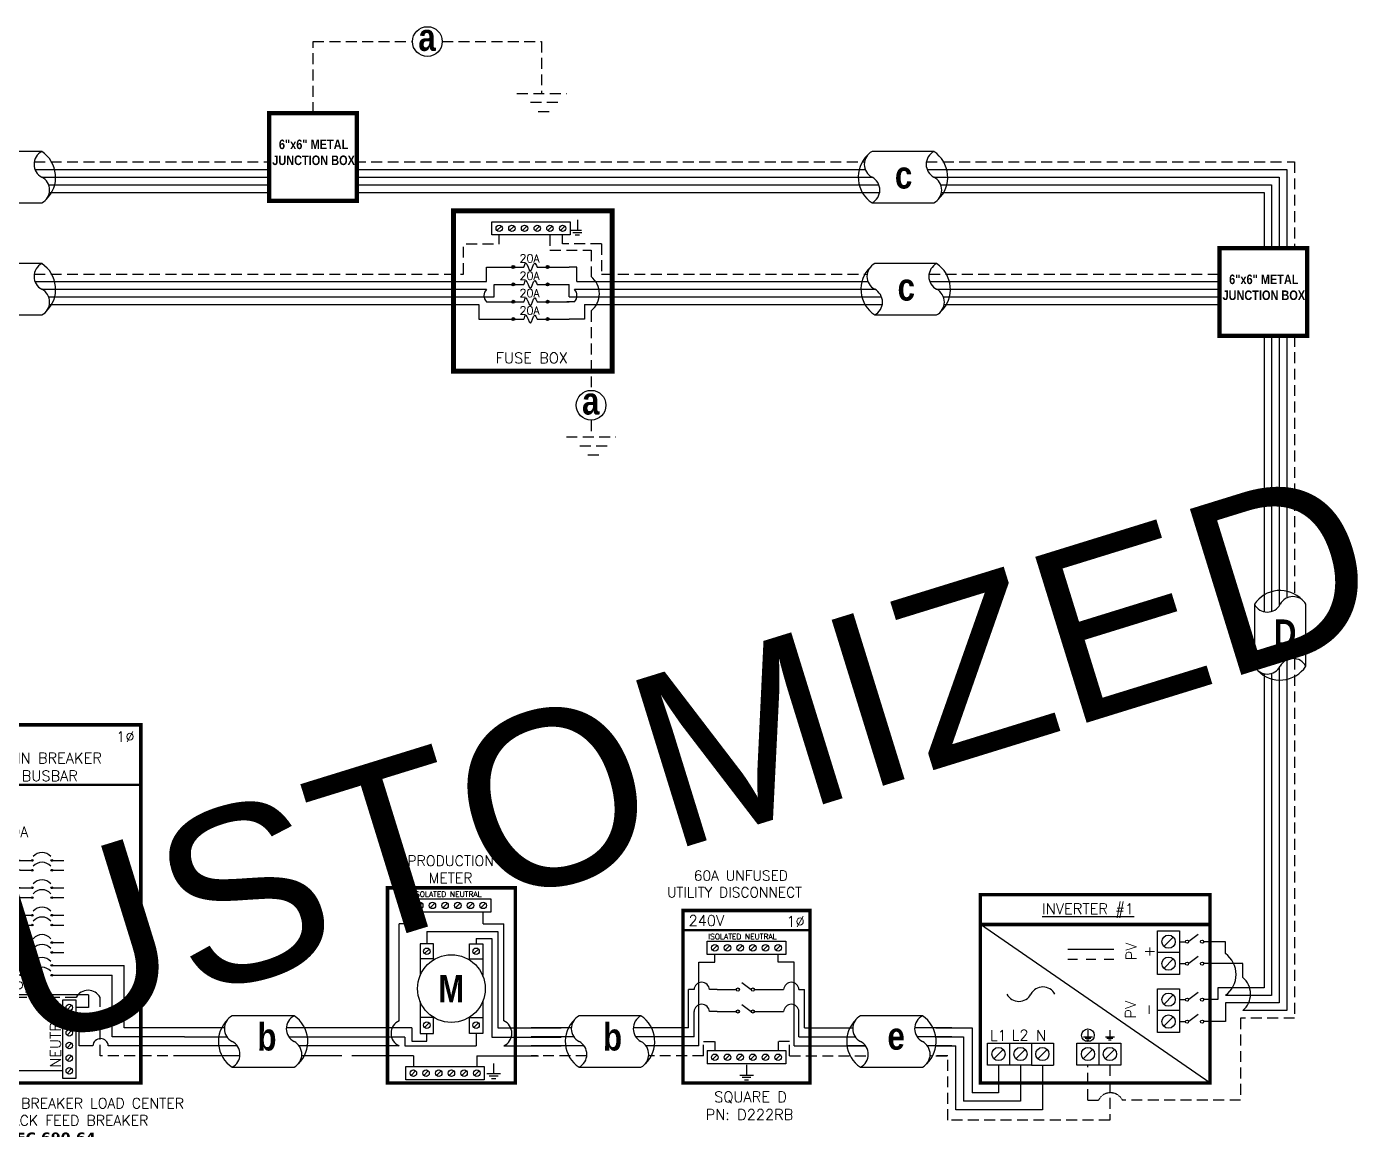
# Model space of a CAD drawing. Header units: feet. Extents: x 12396 to 13219, y 20866 to 21438.
# Drawn here: x 12761.3 to 13218.9, y 21059.6 to 21438 of the extents above; entities that cross this region are included whole.
import ezdxf

# ---------------------------------------------------------------- set-up
doc = ezdxf.new("R2010")
doc.units = ezdxf.units.FT
doc.header["$MEASUREMENT"] = 0
doc.linetypes.add('HIDDEN', pattern=[0.375, 0.25, -0.125])
for name, color, linetype in [('ONE LINE BLOCKS', 7, 'Continuous'), ('TABLES', 7, 'Continuous'), ('TEXT', 7, 'Continuous'), ('Z - TITLEBLOCK TXT', 7, 'Continuous')]:
    doc.layers.add(name, color=color, linetype=linetype)
doc.styles.add('ONE LINE TXT', font='techb___.ttf')
doc.styles.get("Standard").update_dxf_attribs({"font": 'simplex.shx'})
doc.styles.add('TITLE BBLOCK TEXT', font='ARIALUNI.TTF')

# ---------------------------------------------------------------- blocks, each defined once
blk = doc.blocks.new('M_METER PAN')
at = {"color": 253, "linetype": 'Continuous'}
for p, q in [((4.735, 8.023), (4.735, 8.748)), ((8.589, 8.023), (8.589, 8.748)), ((4.735, 8.023), (3.483, 8.023)), ((3.483, 2.136), (3.483, 8.023)), ((8.589, 8.023), (9.84, 8.023)), ((9.84, 2.136), (9.84, 8.023)), ((3.483, 0.611), (0, 0.611)), ((9.84, 0.611), (13.323, 0.611))]:
    blk.add_line(p, q, dxfattribs=at)
at = {"color": 7, "linetype": 'Continuous'}
for p, q in [((5.163, 7.563), (5.163, 6.819)), ((5.163, 7.563), (9.474, 7.563)), ((9.474, 7.563), (9.474, 1.711)), ((4.245, 1.711), (0, 1.711)), ((4.245, 1.711), (4.245, 0.898)), ((9.474, 1.711), (13.323, 1.711)), ((4.245, 0.898), (5.163, 0.898)), ((5.163, 0.898), (5.163, 1.37))]:
    blk.add_line(p, q, dxfattribs=at)
at = {"color": 10, "linetype": 'Continuous'}
for p, q in [((8.16, 7.142), (8.16, 6.819)), ((8.16, 7.142), (9.123, 7.142)), ((9.123, 7.142), (9.123, 1.149)), ((3.832, 1.149), (0, 1.149)), ((3.832, 1.149), (3.832, 0.611)), ((8.16, 1.37), (8.16, 0.611)), ((9.123, 1.149), (13.323, 1.149)), ((3.832, 0.611), (8.16, 0.611))]:
    blk.add_line(p, q, dxfattribs=at)
at = {"color": 1, "linetype": 'Continuous'}
for p, q in [((5.565, 5.899), (4.761, 5.899)), ((7.758, 5.899), (8.562, 5.899)), ((5.565, 2.326), (4.761, 2.326)), ((7.758, 2.326), (8.562, 2.326))]:
    blk.add_line(p, q, dxfattribs=at)
at = {"color": 253, "linetype": 'Continuous'}
for centre, start, end in [((3.823, 1.374), 113.9997, 246.0003), ((9.5, 1.374), 293.9997, 66.0003)]:
    blk.add_arc(centre, 0.835, start, end, dxfattribs=at)
at = {"layer": 'ONE LINE BLOCKS', "lineweight": 50, "const_width": 0.21}
blk.add_lwpolyline([(2.772, -1.647), (2.772, 10.216), (10.552, 10.216), (10.552, -1.647)], close=True, dxfattribs=at)
at = {"layer": 'TEXT', "color": 92, "linetype": 'HIDDEN', "ltscale": 15}
for p, q in [((4.347, 0), (0, 0)), ((4.347, 0), (4.347, -0.649)), ((8.201, 0), (8.201, -0.649)), ((8.201, 0), (13.323, 0))]:
    blk.add_line(p, q, dxfattribs=at)
at = {"layer": 'TEXT', "color": 92, "linetype": 'Continuous', "flags": 128}
for points in [[(9.228, -0.457), (9.227, -1.078)], [(8.812, -1.078), (9.642, -1.078)], [(9.498, -1.231), (8.956, -1.231)], [(9.354, -1.385), (9.1, -1.385)]]:
    blk.add_lwpolyline(points, dxfattribs=at)
at = {"layer": 'TEXT', "linetype": 'Continuous'}
blk.add_circle((6.662, 4.095), 2.059, dxfattribs=at)
at = {"layer": 'Z - TITLEBLOCK TXT', "color": 1, "linetype": 'Continuous'}
for p, q in [((4.275, 8.748), (4.275, 9.552)), ((4.275, 9.552), (9.049, 9.552)), ((9.049, 9.552), (9.049, 8.748)), ((9.049, 8.748), (4.275, 8.748)), ((4.761, 6.819), (4.761, 4.888)), ((5.565, 6.819), (4.761, 6.819)), ((5.565, 5.838), (5.565, 6.819)), ((7.758, 5.838), (7.758, 6.819)), ((7.758, 6.819), (8.562, 6.819)), ((8.562, 6.819), (8.562, 4.888)), ((4.761, 3.301), (4.761, 1.37)), ((8.562, 3.301), (8.562, 1.37)), ((5.565, 1.37), (5.565, 2.351)), ((7.758, 1.37), (7.758, 2.351)), ((4.761, 1.37), (5.565, 1.37)), ((8.562, 1.37), (7.758, 1.37)), ((3.887, -1.453), (3.887, -0.649)), ((3.887, -0.649), (8.661, -0.649)), ((8.661, -0.649), (8.661, -1.453)), ((8.661, -1.453), (3.887, -1.453))]:
    blk.add_line(p, q, dxfattribs=at)
at = {"layer": 'Z - TITLEBLOCK TXT', "color": 4, "linetype": 'Continuous'}
for p, q in [((4.874, 9.29), (4.596, 9.011)), ((5.645, 9.29), (5.366, 9.011)), ((6.416, 9.29), (6.137, 9.011)), ((7.186, 9.29), (6.908, 9.011)), ((7.957, 9.29), (7.679, 9.011)), ((8.728, 9.29), (8.449, 9.011)), ((5.303, 6.499), (5.024, 6.22)), ((8.299, 6.499), (8.021, 6.22)), ((5.303, 2.005), (5.024, 1.727)), ((8.299, 2.005), (8.021, 1.727)), ((4.486, -0.912), (4.208, -1.19)), ((5.257, -0.912), (4.978, -1.19)), ((6.028, -0.912), (5.749, -1.19)), ((6.798, -0.912), (6.52, -1.19)), ((7.569, -0.912), (7.291, -1.19)), ((8.34, -0.912), (8.061, -1.19))]:
    blk.add_line(p, q, dxfattribs=at)
for centre in [(4.735, 9.15), (5.506, 9.15), (6.276, 9.15), (7.047, 9.15), (7.818, 9.15), (8.589, 9.15), (5.163, 6.359), (8.16, 6.359), (5.163, 1.866), (8.16, 1.866), (4.347, -1.051), (5.118, -1.051), (5.888, -1.051), (6.659, -1.051), (7.43, -1.051), (8.201, -1.051)]:
    blk.add_circle(centre, 0.197, dxfattribs=at)
at = {"layer": 'TABLES', "color": 4, "linetype": 'Continuous'}
blk.add_text('ISOLATED NEUTRAL', height=0.33207, dxfattribs=at).set_placement((4.339, 9.669))
at = {"layer": 'TEXT', "color": 1, "insert": (6.613, 11.342), "char_height": 0.62775, "attachment_point": 5}
blk.add_mtext_dynamic_manual_height_columns('PRODUCTION METER', width=1.32031, gutter_width=7.17, heights=[0], dxfattribs=at)
at = {"layer": 'Z - TITLEBLOCK TXT', "color": 253, "linetype": 'Continuous', "style": 'ONE LINE TXT'}
blk.add_text('M', height=1.662, dxfattribs=at).set_placement((5.854, 3.259))
blk = doc.blocks.new('*U7')
at = {"color": 0}
blk.add_blockref('M_METER PAN', (0, 0), dxfattribs=at)
blk = doc.blocks.new('*U6')
at = {"color": 7, "linetype": 'Continuous'}
for p, q in [((6.669, 2.433), (2.905, 2.433)), ((2.435, 1.711), (0, 1.711)), ((9.575, 1.711), (6.199, 1.711)), ((2.905, -0.69), (6.669, -0.69))]:
    blk.add_line(p, q, dxfattribs=at)
at = {"color": 10, "linetype": 'Continuous'}
for p, q in [((2.591, 1.149), (0, 1.149)), ((9.575, 1.149), (6.355, 1.149))]:
    blk.add_line(p, q, dxfattribs=at)
at = {"color": 253, "linetype": 'Continuous'}
for p, q in [((3.208, 0.611), (0, 0.611)), ((9.575, 0.611), (6.972, 0.611))]:
    blk.add_line(p, q, dxfattribs=at)
at = {"color": 7, "linetype": 'Continuous'}
for centre, start, end in [((5.633, 0.872), 313.97324, 56.42648), ((3.942, 0.872), 133.97324, 236.42648)]:
    blk.add_arc(centre, 1.874, start, end, dxfattribs=at)
at = {"layer": 'TEXT', "color": 92, "linetype": 'HIDDEN', "ltscale": 15}
for p, q in [((3.373, 0), (0, 0)), ((9.575, 0), (7.137, 0))]:
    blk.add_line(p, q, dxfattribs=at)
at = {"layer": 'Z - TITLEBLOCK TXT', "linetype": 'Continuous'}
for centre, start, end in [((3.315, 1.653), 117.66392, 242.33608), ((7.078, 1.653), 117.66392, 242.33608), ((2.496, 0.091), 297.66392, 62.33608), ((6.26, 0.091), 297.66392, 62.33608)]:
    blk.add_arc(centre, 0.882, start, end, dxfattribs=at)
blk = doc.blocks.new('*U8')
at = {"layer": 'ONE LINE BLOCKS', "linetype": 'Continuous'}
h = blk.add_hatch(color=1, dxfattribs=at)
h.dxf.hatch_style = 1
edge = h.paths.add_edge_path()
edge.add_arc((-70.09, 79.71), 0.291, 0, 360)
h = blk.add_hatch(color=1, dxfattribs=at)
h.dxf.hatch_style = 1
edge = h.paths.add_edge_path()
edge.add_arc((-64.17, 79.71), 0.291, 0, 360)
h = blk.add_hatch(color=1, dxfattribs=at)
h.dxf.hatch_style = 1
edge = h.paths.add_edge_path()
edge.add_arc((-70.09, 73.04), 0.291, 0, 360)
h = blk.add_hatch(color=1, dxfattribs=at)
h.dxf.hatch_style = 1
edge = h.paths.add_edge_path()
edge.add_arc((-64.17, 73.04), 0.291, 0, 360)
h = blk.add_hatch(color=1, dxfattribs=at)
h.dxf.hatch_style = 1
edge = h.paths.add_edge_path()
edge.add_arc((-52.18, 67.09), 0.291, 0, 360)
h = blk.add_hatch(color=1, dxfattribs=at)
h.dxf.hatch_style = 1
edge = h.paths.add_edge_path()
edge.add_arc((-45.5, 67.09), 0.291, 0, 360)
h = blk.add_hatch(color=1, dxfattribs=at)
h.dxf.hatch_style = 1
edge = h.paths.add_edge_path()
edge.add_arc((-52.18, 63.72), 0.291, 0, 360)
h = blk.add_hatch(color=1, dxfattribs=at)
h.dxf.hatch_style = 1
edge = h.paths.add_edge_path()
edge.add_arc((-45.5, 63.72), 0.291, 0, 360)
h = blk.add_hatch(color=1, dxfattribs=at)
h.dxf.hatch_style = 1
edge = h.paths.add_edge_path()
edge.add_arc((-52.18, 57.69), 0.291, 0, 360)
h = blk.add_hatch(color=1, dxfattribs=at)
h.dxf.hatch_style = 1
edge = h.paths.add_edge_path()
edge.add_arc((-45.5, 57.69), 0.291, 0, 360)
h = blk.add_hatch(color=1, dxfattribs=at)
h.dxf.hatch_style = 1
edge = h.paths.add_edge_path()
edge.add_arc((-52.18, 54.31), 0.291, 0, 360)
h = blk.add_hatch(color=1, dxfattribs=at)
h.dxf.hatch_style = 1
edge = h.paths.add_edge_path()
edge.add_arc((-45.5, 54.31), 0.291, 0, 360)
h = blk.add_hatch(color=1, dxfattribs=at)
h.dxf.hatch_style = 1
edge = h.paths.add_edge_path()
edge.add_arc((-52.18, 48.29), 0.291, 0, 360)
h = blk.add_hatch(color=1, dxfattribs=at)
h.dxf.hatch_style = 1
edge = h.paths.add_edge_path()
edge.add_arc((-45.5, 48.29), 0.291, 0, 360)
h = blk.add_hatch(color=1, dxfattribs=at)
h.dxf.hatch_style = 1
edge = h.paths.add_edge_path()
edge.add_arc((-52.18, 44.91), 0.291, 0, 360)
h = blk.add_hatch(color=1, dxfattribs=at)
h.dxf.hatch_style = 1
edge = h.paths.add_edge_path()
edge.add_arc((-45.5, 44.91), 0.291, 0, 360)
h = blk.add_hatch(color=1, dxfattribs=at)
h.dxf.hatch_style = 1
edge = h.paths.add_edge_path()
edge.add_arc((-52.18, 38.89), 0.291, 0, 360)
h = blk.add_hatch(color=1, dxfattribs=at)
h.dxf.hatch_style = 1
edge = h.paths.add_edge_path()
edge.add_arc((-45.5, 38.89), 0.291, 0, 360)
h = blk.add_hatch(color=1, dxfattribs=at)
h.dxf.hatch_style = 1
edge = h.paths.add_edge_path()
edge.add_arc((-52.18, 35.51), 0.291, 0, 360)
h = blk.add_hatch(color=1, dxfattribs=at)
h.dxf.hatch_style = 1
edge = h.paths.add_edge_path()
edge.add_arc((-45.5, 35.51), 0.291, 0, 360)
h = blk.add_hatch(color=1, dxfattribs=at)
h.dxf.hatch_style = 1
edge = h.paths.add_edge_path()
edge.add_arc((-52.18, 31.06), 0.291, 0, 360)
h = blk.add_hatch(color=1, dxfattribs=at)
h.dxf.hatch_style = 1
edge = h.paths.add_edge_path()
edge.add_arc((-52.18, 27.68), 0.291, 0, 360)
h = blk.add_hatch(color=1, dxfattribs=at)
h.dxf.hatch_style = 1
edge = h.paths.add_edge_path()
edge.add_arc((-45.5, 31.06), 0.291, 0, 360)
h = blk.add_hatch(color=1, dxfattribs=at)
h.dxf.hatch_style = 1
edge = h.paths.add_edge_path()
edge.add_arc((-45.5, 27.68), 0.291, 0, 360)
at = {"color": 10, "linetype": 'Continuous'}
for p, q in [((-24.71, 6.49), (-24.71, 27.68)), ((-20.67, 27.68), (-20.67, 27.68)), ((-20.67, 27.68), (-20.67, 27.68)), ((0, 6.49), (-24.71, 6.49))]:
    blk.add_line(p, q, dxfattribs=at)
at = {"color": 7, "linetype": 'Continuous'}
for p, q in [((-20.69, 9.66), (-20.69, 31.06)), ((0, 9.66), (-20.69, 9.66))]:
    blk.add_line(p, q, dxfattribs=at)
at = {"color": 253, "linetype": 'Continuous'}
for p, q in [((-36.04, 12.29), (-37.2, 12.29)), ((-36.04, 3.45), (-36.04, 12.29)), ((-31.39, 3.45), (-36.04, 3.45)), ((0, 3.45), (-26.11, 3.45))]:
    blk.add_line(p, q, dxfattribs=at)
at = {"color": 7, "linetype": 'Continuous'}
blk.add_circle((-110.4, -15.26), 5.11, dxfattribs=at)
at = {"color": 253, "linetype": 'Continuous'}
blk.add_arc((-28.75, 3.3), 2.64, 3.2819, 176.7181, dxfattribs=at)
at = {"layer": 'ONE LINE BLOCKS', "lineweight": 50}
for p, q in [((-108.51, 134.89), (-108.51, 151.79)), ((-108.51, 151.79), (-89.65, 151.79)), ((-89.65, 151.79), (-89.65, 134.89)), ((-89.65, 134.89), (-108.51, 134.89)), ((-84.43, 92.98), (-14.91, 92.98))]:
    blk.add_line(p, q, dxfattribs=at)
at = {"layer": 'ONE LINE BLOCKS', "lineweight": 50, "const_width": 1.19}
for points in [[(-108.51, 134.89), (-108.51, 151.79), (-89.65, 151.79), (-89.65, 134.89)], [(-84.43, -9.3), (-84.43, 113.61), (-14.91, 113.61), (-14.91, -9.3)]]:
    blk.add_lwpolyline(points, close=True, dxfattribs=at)
at = {"layer": 'TEXT', "color": 92, "linetype": 'HIDDEN', "ltscale": 15}
for p, q in [((-77.46, 20.02), (-77.46, 16.57)), ((-37.13, 20.02), (-77.46, 20.02)), ((-28.89, 0), (-28.89, 20.02)), ((-77.46, 16.57), (-70.87, 16.57)), ((0, 0), (-28.89, 0)), ((-70.87, -0.83), (-110.4, -0.83)), ((-110.4, -0.83), (-110.4, -10.15)), ((-110.4, -20.38), (-110.4, -32.73))]:
    blk.add_line(p, q, dxfattribs=at)
at = {"layer": 'TEXT', "color": 92, "linetype": 'Continuous', "ltscale": 15}
blk.add_line((-41.74, -5.18), (-66.33, -5.18), dxfattribs=at)
at = {"layer": 'TEXT', "color": 92, "linetype": 'HIDDEN', "flags": 128}
for points in [[(-63.1, 9.2), (-63.11, 5.69)], [(-65.45, 5.69), (-60.77, 5.69)], [(-61.58, 4.83), (-64.64, 4.83)], [(-62.39, 3.96), (-63.82, 3.96)]]:
    blk.add_lwpolyline(points, dxfattribs=at)
at = {"layer": 'TEXT', "color": 92, "linetype": 'Continuous', "ltscale": 4, "flags": 128}
for points in [[(-118.88, -32.73), (-101.92, -32.73)], [(-104.86, -35.88), (-115.94, -35.88)], [(-107.8, -39.02), (-113, -39.02)]]:
    blk.add_lwpolyline(points, dxfattribs=at)
at = {"layer": 'TEXT', "linetype": 'Continuous'}
blk.add_circle((-99.08, 143.34), 7.15, dxfattribs=at)
at = {"layer": 'TEXT', "color": 92, "linetype": 'Continuous', "ltscale": 0.3}
blk.add_arc((-33.01, 17.86), 4.65, 27.6639, 152.3361, dxfattribs=at)
at = {"layer": 'Z - TITLEBLOCK TXT', "color": 253, "linetype": 'Continuous'}
for p, q in [((-104.8, 78.58), (-104.8, 134.89)), ((-75.86, 78.58), (-104.8, 78.58)), ((-75.86, 20.99), (-75.86, 78.58)), ((-32.91, 20.99), (-75.86, 20.99)), ((-32.91, 20.99), (-32.91, 16.64)), ((-32.91, 16.64), (-37.2, 16.64))]:
    blk.add_line(p, q, dxfattribs=at)
at = {"layer": 'Z - TITLEBLOCK TXT', "color": 10, "linetype": 'Continuous'}
for p, q in [((-99.08, 83.91), (-99.08, 134.89)), ((-70.09, 83.91), (-99.08, 83.91)), ((-70.09, 27.68), (-70.09, 68.84)), ((-66.04, 63.72), (-70.09, 63.72)), ((-56.38, 63.72), (-62.3, 63.72)), ((-66.04, 54.31), (-70.09, 54.31)), ((-56.38, 54.31), (-62.3, 54.31)), ((-66.04, 44.91), (-70.09, 44.91)), ((-56.38, 44.91), (-62.3, 44.91)), ((-66.04, 35.51), (-70.09, 35.51)), ((-56.38, 35.51), (-62.3, 35.51)), ((-56.38, 27.68), (-70.09, 27.68)), ((-41.31, 27.68), (-24.71, 27.68))]:
    blk.add_line(p, q, dxfattribs=at)
at = {"layer": 'Z - TITLEBLOCK TXT', "color": 7, "linetype": 'Continuous'}
for p, q in [((-93.24, 89.01), (-93.24, 134.89)), ((-93.24, 89.01), (-64.17, 89.01)), ((-64.17, 89.01), (-64.17, 83.91)), ((-64.17, 67.09), (-64.17, 68.84)), ((-64.17, 57.69), (-64.17, 67.09)), ((-64.17, 67.09), (-56.38, 67.09)), ((-56.38, 67.09), (-64.17, 67.09)), ((-64.17, 48.29), (-64.17, 57.69)), ((-64.17, 57.69), (-56.38, 57.69)), ((-56.38, 57.69), (-64.17, 57.69)), ((-64.17, 38.89), (-64.17, 48.29)), ((-64.17, 48.29), (-56.38, 48.29)), ((-56.38, 48.29), (-64.17, 48.29)), ((-64.17, 31.06), (-64.17, 38.89)), ((-64.17, 38.89), (-56.38, 38.89)), ((-56.38, 38.89), (-64.17, 38.89)), ((-56.38, 31.06), (-64.17, 31.06)), ((-41.31, 31.06), (-20.69, 31.06))]:
    blk.add_line(p, q, dxfattribs=at)
at = {"layer": 'Z - TITLEBLOCK TXT', "color": 1, "linetype": 'Continuous'}
for p, q in [((-70.87, -7.78), (-70.87, 19.17)), ((-70.87, 19.17), (-66.33, 19.17)), ((-66.33, 19.17), (-66.33, -7.78)), ((-41.74, -7.71), (-41.74, 19.24)), ((-41.74, 19.24), (-37.2, 19.24)), ((-37.2, 19.24), (-37.2, -7.71)), ((-66.33, -7.78), (-70.87, -7.78)), ((-37.2, -7.71), (-41.74, -7.71))]:
    blk.add_line(p, q, dxfattribs=at)
at = {"layer": 'Z - TITLEBLOCK TXT', "color": 4, "linetype": 'Continuous'}
for p, q in [((-67.81, 17.35), (-69.38, 15.78)), ((-38.69, 17.43), (-40.26, 15.85)), ((-67.81, 13), (-69.38, 11.43)), ((-38.69, 13.08), (-40.26, 11.5)), ((-67.81, 8.65), (-69.38, 7.08)), ((-38.69, 8.73), (-40.26, 7.15)), ((-67.81, 4.3), (-69.38, 2.73)), ((-38.69, 4.38), (-40.26, 2.8)), ((-38.69, 0.03), (-40.26, -1.55)), ((-67.81, -0.05), (-69.38, -1.62)), ((-67.81, -4.4), (-69.38, -5.97)), ((-38.69, -4.33), (-40.26, -5.9))]:
    blk.add_line(p, q, dxfattribs=at)
at = {"layer": 'Z - TITLEBLOCK TXT', "color": 1, "linetype": 'Continuous', "flags": 128}
for points in [[(-70.09, 83.91), (-70.09, 79.71)], [(-70.09, 83.91), (-70.09, 79.71)], [(-64.17, 83.91), (-64.17, 79.71)], [(-64.17, 83.91), (-64.17, 79.71)], [(-70.09, 73.04), (-70.09, 68.84)], [(-64.17, 73.04), (-64.17, 68.84)], [(-56.38, 67.09), (-52.18, 67.09)], [(-56.38, 67.09), (-52.18, 67.09)], [(-45.5, 67.09), (-41.31, 67.09)], [(-56.38, 63.72), (-52.18, 63.72)], [(-56.38, 63.72), (-52.18, 63.72)], [(-45.5, 63.72), (-41.31, 63.72)], [(-56.38, 57.69), (-52.18, 57.69)], [(-56.38, 57.69), (-52.18, 57.69)], [(-45.5, 57.69), (-41.31, 57.69)], [(-56.38, 54.31), (-52.18, 54.31)], [(-56.38, 54.31), (-52.18, 54.31)], [(-45.5, 54.31), (-41.31, 54.31)], [(-56.38, 48.29), (-52.18, 48.29)], [(-56.38, 48.29), (-52.18, 48.29)], [(-45.5, 48.29), (-41.31, 48.29)], [(-56.38, 44.91), (-52.18, 44.91)], [(-56.38, 44.91), (-52.18, 44.91)], [(-45.5, 44.91), (-41.31, 44.91)], [(-56.38, 38.89), (-52.18, 38.89)], [(-56.38, 38.89), (-52.18, 38.89)], [(-45.5, 38.89), (-41.31, 38.89)], [(-56.38, 35.51), (-52.18, 35.51)], [(-56.38, 35.51), (-52.18, 35.51)], [(-45.5, 35.51), (-41.31, 35.51)], [(-56.38, 31.06), (-52.18, 31.06)], [(-56.38, 31.06), (-52.18, 31.06)], [(-56.38, 27.68), (-52.18, 27.68)], [(-56.38, 27.68), (-52.18, 27.68)], [(-45.5, 31.06), (-41.31, 31.06)], [(-45.5, 27.68), (-41.31, 27.68)]]:
    blk.add_lwpolyline(points, dxfattribs=at)
at = {"layer": 'Z - TITLEBLOCK TXT', "color": 1, "linetype": 'Continuous'}
for centre in [(-70.09, 79.71), (-64.17, 79.71), (-70.09, 73.04), (-64.17, 73.04), (-52.18, 67.09), (-45.5, 67.09), (-52.18, 63.72), (-45.5, 63.72), (-52.18, 57.69), (-45.5, 57.69), (-52.18, 54.31), (-45.5, 54.31), (-52.18, 48.29), (-45.5, 48.29), (-52.18, 44.91), (-45.5, 44.91), (-52.18, 38.89), (-45.5, 38.89), (-52.18, 35.51), (-45.5, 35.51), (-52.18, 31.06), (-52.18, 27.68), (-45.5, 31.06), (-45.5, 27.68)]:
    blk.add_circle(centre, 0.291, dxfattribs=at)
at = {"layer": 'Z - TITLEBLOCK TXT', "color": 4, "linetype": 'Continuous'}
for centre in [(-68.6, 16.57), (-39.47, 16.64), (-68.6, 12.22), (-39.47, 12.29), (-68.6, 7.87), (-68.6, 3.52), (-39.47, 7.94), (-39.47, 3.59), (-68.6, -0.83), (-39.47, -0.76), (-68.6, -5.18), (-39.47, -5.11)]:
    blk.add_circle(centre, 1.11, dxfattribs=at)
at = {"layer": 'Z - TITLEBLOCK TXT', "color": 1, "linetype": 'Continuous'}
for centre, start, end in [((-71.28, 76.38), 310.3392, 49.6608), ((-65.36, 76.38), 310.3392, 49.6608), ((-48.84, 65.9), 40.3392, 139.6608), ((-48.84, 62.52), 40.3392, 139.6608), ((-48.84, 56.5), 40.3392, 139.6608), ((-48.84, 53.12), 40.3392, 139.6608), ((-48.84, 47.1), 40.3392, 139.6608), ((-48.84, 43.72), 40.3392, 139.6608), ((-48.84, 37.69), 40.3392, 139.6608), ((-48.84, 34.31), 40.3392, 139.6608), ((-48.84, 29.86), 40.3392, 139.6608), ((-48.84, 26.48), 40.3392, 139.6608)]:
    blk.add_arc(centre, 3.93, start, end, dxfattribs=at)
at = {"layer": 'Z - TITLEBLOCK TXT', "color": 10, "linetype": 'Continuous'}
for centre in [(-64.17, 63.61), (-64.17, 54.21), (-64.17, 44.8), (-64.17, 35.4)]:
    blk.add_arc(centre, 1.87, 3.2937, 176.7063, dxfattribs=at)
at = {"layer": 'TABLES', "color": 1, "linetype": 'Continuous'}
blk.add_text('NEUTRAL', height=3.658, rotation=90, dxfattribs=at).set_placement((-42.4, -4.09))
at = {"layer": 'TEXT', "color": 1}
for s, p in [('EXISTING', (-134.76, 151.1)), ('120/240V', (-136.78, 144.52)), ('UTILITY', (-132.82, 138.61)), ('METER', (-131.72, 132.71))]:
    blk.add_text(s, height=3.543, dxfattribs=at).set_placement(p)
at = {"layer": 'TEXT', "color": 1, "attachment_point": 5}
for s, width, gutter_width, heights, insert, char_height in [('240V', 0.1481, 0.75, [0], (-74.92, 109.56), 3.658), ('1∅', 0.1481, 0.75, [0], (-20.22, 109.56), 3.658), ('0A MAIN BREAKER\\P0A BUSBAR', 94.6859, 0.75, [0], (-50.38, 99.17), 3.6576), ('2p0A', 0.1481, 0.75, [0], (-59.53, 76.34), 3.658), ('2p#A', 0.1481, 0.75, [0], (-55.05, 24.24), 3.658), ('EXISTING MAIN BREAKER LOAD CENTER\\P2p##A BACK FEED BREAKER\\P{\\fVerdana|b1|i0|c0|p34;NEC 690.64}', 140.5774, 97.94, [58.72], (-46.13, -22.19), 3.5433)]:
    blk.add_mtext_dynamic_manual_height_columns(s, width=width, gutter_width=gutter_width, heights=heights, dxfattribs=dict(at, insert=insert, char_height=char_height))
at = {"layer": 'Z - TITLEBLOCK TXT', "color": 253, "linetype": 'Continuous', "style": 'ONE LINE TXT'}
blk.add_text('M', height=9.38, dxfattribs=at).set_placement((-103.64, 138.62))
at = {"layer": 'Z - TITLEBLOCK TXT', "color": 1, "linetype": 'Continuous', "insert": (-113.36, -9.32), "char_height": 9.3833, "attachment_point": 1, "style": 'ONE LINE TXT'}
blk.add_mtext_dynamic_manual_height_columns('{\\W1;\\C256;a}', width=0.1385, gutter_width=2.13, heights=[0], dxfattribs=at)
blk = doc.blocks.new('M_UTILITY DISCONNECT')
at = {"color": 253, "linetype": 'Continuous'}
for p, q in [((-47.96, 3.45), (-47.96, 32.21)), ((-47.96, 32.21), (-42.47, 32.21)), ((-42.47, 32.21), (-42.47, 34.82)), ((-20.72, 32.21), (-20.72, 34.82)), ((-15.23, 32.21), (-20.72, 32.21)), ((-15.23, 3.45), (-15.23, 32.21)), ((-47.96, 3.45), (-63.19, 3.45)), ((-15.23, 3.45), (0, 3.45))]:
    blk.add_line(p, q, dxfattribs=at)
at = {"color": 7, "linetype": 'Continuous'}
for p, q in [((-51.46, 9.66), (-51.46, 22.77)), ((-49.6, 22.77), (-51.46, 22.77)), ((-41.69, 22.77), (-44.32, 22.77)), ((-21.5, 22.77), (-18.87, 22.77)), ((-13.59, 22.77), (-11.73, 22.77)), ((-11.73, 9.66), (-11.73, 22.77)), ((-51.46, 9.66), (-63.19, 9.66)), ((-11.73, 9.66), (0, 9.66))]:
    blk.add_line(p, q, dxfattribs=at)
at = {"color": 10, "linetype": 'Continuous'}
for p, q in [((-49.6, 6.49), (-49.6, 15.24)), ((-41.69, 15.24), (-44.32, 15.24)), ((-21.5, 15.24), (-18.87, 15.24)), ((-13.59, 6.49), (-13.59, 15.24)), ((-49.6, 6.49), (-63.19, 6.49)), ((-13.59, 6.49), (0, 6.49))]:
    blk.add_line(p, q, dxfattribs=at)
at = {"color": 7, "linetype": 'Continuous'}
for centre in [(-46.96, 22.62), (-16.23, 22.62)]:
    blk.add_arc(centre, 2.64, 3.2819, 176.7181, dxfattribs=at)
at = {"color": 10, "linetype": 'Continuous'}
for centre in [(-46.96, 15.08), (-16.23, 15.08)]:
    blk.add_arc(centre, 2.64, 3.2819, 176.7181, dxfattribs=at)
at = {"layer": 'ONE LINE BLOCKS', "lineweight": 50}
blk.add_line((-53.41, 43.1), (-9.8, 43.1), dxfattribs=at)
at = {"layer": 'ONE LINE BLOCKS', "lineweight": 50, "const_width": 1.19}
blk.add_lwpolyline([(-53.41, -9.3), (-53.41, 49.88), (-9.8, 49.88), (-9.8, -9.3)], close=True, dxfattribs=at)
at = {"layer": 'TEXT', "color": 92, "linetype": 'HIDDEN', "ltscale": 15}
for p, q in [((-46.38, 0), (-46.38, 4.94)), ((-46.38, 4.94), (-42.47, 4.94)), ((-42.47, 4.94), (-42.47, 1.8)), ((-16.81, 4.94), (-20.72, 4.94)), ((-20.72, 4.94), (-20.72, 1.8)), ((-16.81, 0), (-16.81, 4.94)), ((-46.38, 0), (-63.19, 0)), ((-16.81, 0), (0, 0))]:
    blk.add_line(p, q, dxfattribs=at)
at = {"layer": 'TEXT', "color": 92, "linetype": 'Continuous', "flags": 128}
for points in [[(-31.59, -3.07), (-31.6, -6.57)], [(-33.94, -6.57), (-29.25, -6.57)], [(-30.07, -7.44), (-33.13, -7.44)], [(-30.88, -8.3), (-32.31, -8.3)]]:
    blk.add_lwpolyline(points, dxfattribs=at)
at = {"layer": 'Z - TITLEBLOCK TXT', "color": 1, "linetype": 'Continuous'}
for p, q in [((-45.07, 34.82), (-45.07, 39.36)), ((-45.07, 39.36), (-18.12, 39.36)), ((-18.12, 39.36), (-18.12, 34.82)), ((-18.12, 34.82), (-45.07, 34.82)), ((-33.23, 25.22), (-29.96, 22.78)), ((-41.69, 22.77), (-35.12, 22.77)), ((-28.88, 22.77), (-21.5, 22.77)), ((-41.69, 15.24), (-35.12, 15.24)), ((-33.23, 17.69), (-29.96, 15.24)), ((-28.88, 15.24), (-21.5, 15.23)), ((-45.07, 1.8), (-18.12, 1.8)), ((-45.07, 1.8), (-45.07, -2.74)), ((-18.12, 1.8), (-18.12, -2.74)), ((-18.12, -2.74), (-45.07, -2.74))]:
    blk.add_line(p, q, dxfattribs=at)
at = {"layer": 'Z - TITLEBLOCK TXT', "color": 4, "linetype": 'Continuous'}
for p, q in [((-41.69, 37.87), (-43.26, 36.3)), ((-37.34, 37.87), (-38.91, 36.3)), ((-32.98, 37.87), (-34.56, 36.3)), ((-28.63, 37.87), (-30.21, 36.3)), ((-24.28, 37.87), (-25.86, 36.3)), ((-19.93, 37.87), (-21.51, 36.3)), ((-41.69, 0.32), (-43.26, -1.26)), ((-37.34, 0.32), (-38.91, -1.26)), ((-32.98, 0.32), (-34.56, -1.26)), ((-28.63, 0.32), (-30.21, -1.26)), ((-24.28, 0.32), (-25.86, -1.26)), ((-19.93, 0.32), (-21.51, -1.26))]:
    blk.add_line(p, q, dxfattribs=at)
for centre in [(-42.47, 37.09), (-38.12, 37.09), (-33.77, 37.09), (-29.42, 37.09), (-25.07, 37.09), (-20.72, 37.09), (-42.47, -0.47), (-38.12, -0.47), (-33.77, -0.47), (-29.42, -0.47), (-25.07, -0.47), (-20.72, -0.47)]:
    blk.add_circle(centre, 1.11, dxfattribs=at)
at = {"layer": 'Z - TITLEBLOCK TXT', "color": 1, "linetype": 'Continuous'}
for centre in [(-34.58, 22.77), (-29.42, 22.77), (-34.58, 15.24), (-29.42, 15.24)]:
    blk.add_circle(centre, 0.541, dxfattribs=at)
at = {"layer": 'TABLES', "color": 4, "linetype": 'Continuous'}
blk.add_text('ISOLATED NEUTRAL', height=1.8743, dxfattribs=at).set_placement((-44.71, 40.01))
at = {"layer": 'TEXT', "color": 1}
for s, width, gutter_width, heights, insert, char_height, attachment_point in [('\\A1;\\pi12.968; 60A UNFUSED \\P\\pi6.1418;UTILITY DISCONNECT', 64.922, 0, [82.18], (-65.01, 63.62), 3.4544, 1), ('240V', 0.1481, 0.75, [0], (-45.35, 46.44), 3.658, 5), ('1∅', 0.1481, 0.75, [0], (-14.78, 46.14), 3.658, 5), ('\\A1;\\pi11.999,t30.287;SQUARE D\\P\\pi9.0377,t27.326;PN: D222RB', 51.6906, 0.203, [45.94], (-54.67, -12.23), 3.6576, 1)]:
    blk.add_mtext_dynamic_manual_height_columns(s, width=width, gutter_width=gutter_width, heights=heights, dxfattribs=dict(at, insert=insert, char_height=char_height, attachment_point=attachment_point))

msp = doc.modelspace()

# ---------------------------------------------------------------- hatches: boundary and pattern name
at = {"linetype": 'Continuous'}
h = msp.add_hatch(color=7, dxfattribs=at)
h.dxf.hatch_style = 1
edge = h.paths.add_edge_path()
edge.add_arc((12928.23, 21355.5), 0.513, 0, 360)
h = msp.add_hatch(color=7, dxfattribs=at)
h.dxf.hatch_style = 1
edge = h.paths.add_edge_path()
edge.add_arc((12940.01, 21355.5), 0.513, 0, 360)
h = msp.add_hatch(color=7, dxfattribs=at)
h.dxf.hatch_style = 1
edge = h.paths.add_edge_path()
edge.add_arc((12928.23, 21349.54), 0.513, 0, 360)
h = msp.add_hatch(color=7, dxfattribs=at)
h.dxf.hatch_style = 1
edge = h.paths.add_edge_path()
edge.add_arc((12940.01, 21349.54), 0.513, 0, 360)
h = msp.add_hatch(color=253, dxfattribs=at)
h.dxf.hatch_style = 1
edge = h.paths.add_edge_path()
edge.add_arc((12928.23, 21343.58), 0.513, 0, 360)
h = msp.add_hatch(color=253, dxfattribs=at)
h.dxf.hatch_style = 1
edge = h.paths.add_edge_path()
edge.add_arc((12940.01, 21343.58), 0.513, 0, 360)
h = msp.add_hatch(color=253, dxfattribs=at)
h.dxf.hatch_style = 1
edge = h.paths.add_edge_path()
edge.add_arc((12928.23, 21337.62), 0.513, 0, 360)
h = msp.add_hatch(color=253, dxfattribs=at)
h.dxf.hatch_style = 1
edge = h.paths.add_edge_path()
edge.add_arc((12940.01, 21337.62), 0.513, 0, 360)

# ---------------------------------------------------------------- linework, layer by layer
at = {"color": 7, "linetype": 'Continuous'}
for p, q in [((12766.47, 21395.14), (12745.23, 21395.14)), ((13072.56, 21395.14), (13051.32, 21395.14)), ((12764.14, 21388.95), (12844.47, 21388.95)), ((12874.57, 21388.95), (13048.99, 21388.95)), ((13070.23, 21388.95), (13193.69, 21388.95)), ((13193.69, 21388.95), (13193.69, 21361.97)), ((12768.8, 21383.7), (12844.47, 21383.7)), ((12874.57, 21383.7), (13053.66, 21383.7)), ((13074.9, 21383.7), (13188.44, 21383.7)), ((13188.44, 21383.7), (13188.44, 21361.97)), ((12745.23, 21377.51), (12766.47, 21377.51)), ((13051.32, 21377.51), (13072.56, 21377.51)), ((12766.47, 21356.68), (12745.23, 21356.68)), ((13073.49, 21356.68), (13052.25, 21356.68)), ((12764.14, 21350.49), (12919.01, 21350.49)), ((12921.64, 21345.25), (12921.64, 21349.54)), ((12947.41, 21345.25), (12947.41, 21349.54)), ((12950.03, 21350.49), (13049.91, 21350.49)), ((13071.16, 21350.49), (13170.51, 21350.49)), ((12768.8, 21345.25), (12921.64, 21345.25)), ((12947.41, 21345.25), (13054.58, 21345.25)), ((13075.83, 21345.25), (13170.51, 21345.25)), ((12745.23, 21339.05), (12766.47, 21339.05)), ((13052.25, 21339.05), (13073.49, 21339.05)), ((13188.44, 21331.87), (13188.44, 21237.32)), ((13193.69, 21331.87), (13193.69, 21241.97)), ((13182.51, 21239.75), (13182.51, 21218.5)), ((13200.14, 21218.5), (13200.14, 21239.75)), ((13193.69, 21220.73), (13193.69, 21100.31)), ((13188.44, 21216.08), (13188.44, 21105.55)), ((13172.56, 21123.97), (13165.11, 21123.97)), ((13172.56, 21119.86), (13172.56, 21123.97)), ((13178.52, 21116.43), (13165.11, 21116.43)), ((13178.52, 21111.71), (13178.52, 21116.43)), ((13188.44, 21105.55), (13172.56, 21105.55)), ((13193.69, 21100.31), (13178.52, 21100.31)), ((12972.05, 21098.51), (12950.81, 21098.51)), ((13068.6, 21098.51), (13047.35, 21098.51)), ((12948.15, 21094.43), (12934.41, 21094.43)), ((12976.66, 21094.43), (12969.4, 21094.43)), ((13039.85, 21094.43), (13044.7, 21094.43)), ((13078.72, 21094.43), (13065.94, 21094.43)), ((13073.22, 21094.43), (13085.65, 21094.43)), ((13085.65, 21094.43), (13085.65, 21072.05)), ((13094.7, 21081.64), (13094.7, 21072.05)), ((12950.81, 21080.88), (12972.05, 21080.88)), ((13047.35, 21080.88), (13068.6, 21080.88)), ((13094.7, 21072.05), (13085.65, 21072.05))]:
    msp.add_line(p, q, dxfattribs=at)
at = {"color": 253, "linetype": 'Continuous'}
for p, q in [((12766.47, 21386.32), (12844.47, 21386.32)), ((12874.57, 21386.32), (13051.32, 21386.32)), ((13072.56, 21386.32), (13191.07, 21386.32)), ((13191.07, 21386.32), (13191.07, 21361.97)), ((12769.07, 21381.08), (12844.47, 21381.08)), ((12874.57, 21381.08), (13053.92, 21381.08)), ((13075.16, 21381.08), (13185.82, 21381.08)), ((13185.82, 21381.08), (13185.82, 21361.97)), ((12766.47, 21347.87), (12919.01, 21347.87)), ((12949.24, 21347.87), (13052.25, 21347.87)), ((13073.49, 21347.87), (13170.51, 21347.87)), ((12769.07, 21342.62), (12916.39, 21342.62)), ((12916.39, 21342.62), (12916.39, 21337.62)), ((12919.01, 21343.58), (12921.64, 21343.58)), ((12949.24, 21343.58), (12946.62, 21343.58)), ((12952.65, 21342.62), (12952.65, 21337.62)), ((12952.65, 21342.62), (13054.84, 21342.62)), ((13076.09, 21342.62), (13170.51, 21342.62)), ((12916.39, 21337.62), (12921.64, 21337.62)), ((12952.65, 21337.62), (12947.41, 21337.62)), ((13185.82, 21331.87), (13185.82, 21237.2)), ((13191.07, 21331.87), (13191.07, 21239.31)), ((13185.82, 21215.96), (13185.82, 21108.18)), ((13191.07, 21218.06), (13191.07, 21102.93)), ((13185.82, 21108.18), (13169.99, 21108.18)), ((13169.99, 21108.18), (13169.99, 21104.07)), ((13169.99, 21104.07), (13165.11, 21104.07)), ((13191.07, 21102.93), (13172.61, 21102.93)), ((13172.61, 21102.93), (13172.61, 21096.54)), ((13172.61, 21096.54), (13165.11, 21096.54)), ((12952.52, 21088.22), (12934.41, 21088.22)), ((12976.66, 21088.22), (12973.76, 21088.22)), ((13037.1, 21088.22), (13049.06, 21088.22)), ((13049.06, 21088.22), (13042.95, 21088.22)), ((13078.72, 21088.22), (13070.31, 21088.22)), ((13073.22, 21088.22), (13080.03, 21088.22)), ((13080.03, 21066.28), (13080.03, 21088.22)), ((13109.77, 21081.64), (13109.77, 21066.28)), ((13109.77, 21066.28), (13080.03, 21066.28))]:
    msp.add_line(p, q, dxfattribs=at)
at = {"color": 1, "linetype": 'Continuous'}
for p, q in [((12928.74, 21355.5), (12931.87, 21355.51)), ((12936.38, 21355.5), (12939.49, 21355.5)), ((12928.74, 21349.54), (12931.87, 21349.54)), ((12936.38, 21349.54), (12939.49, 21349.54)), ((12928.74, 21343.58), (12931.87, 21343.58)), ((12936.38, 21343.58), (12939.49, 21343.58)), ((12928.74, 21337.62), (12931.87, 21337.62)), ((12936.38, 21337.62), (12939.49, 21337.62))]:
    msp.add_line(p, q, dxfattribs=at)
at = {"color": 10, "linetype": 'Continuous'}
for p, q in [((12949.03, 21091.26), (12934.41, 21091.26)), ((12976.66, 21091.26), (12970.28, 21091.26)), ((13038.74, 21091.26), (13045.58, 21091.26)), ((13078.72, 21091.26), (13066.82, 21091.26)), ((13073.22, 21091.26), (13082.71, 21091.26)), ((13082.71, 21091.26), (13082.71, 21069.24)), ((13102.24, 21081.64), (13102.24, 21069.24)), ((13102.24, 21069.24), (13082.71, 21069.24))]:
    msp.add_line(p, q, dxfattribs=at)
at = {"color": 7, "linetype": 'Continuous', "flags": 128}
for points in [[(12919.01, 21350.49), (12919.01, 21355.5), (12921.64, 21355.5)], [(12921.64, 21355.5), (12928.23, 21355.5)], [(12921.64, 21355.5), (12928.23, 21355.5)], [(12940.01, 21355.5), (12947.41, 21355.5)], [(12950.03, 21350.49), (12950.03, 21355.5), (12947.41, 21355.5)], [(12921.64, 21349.54), (12928.23, 21349.54)], [(12921.64, 21349.54), (12928.23, 21349.54)], [(12940.01, 21349.54), (12947.41, 21349.54)]]:
    msp.add_lwpolyline(points, dxfattribs=at)
at = {"color": 253, "linetype": 'Continuous', "flags": 128}
for points in [[(12921.64, 21343.58), (12928.23, 21343.58)], [(12921.64, 21343.58), (12928.23, 21343.58)], [(12940.01, 21343.58), (12947.41, 21343.58)], [(12921.64, 21337.62), (12928.23, 21337.62)], [(12921.64, 21337.62), (12928.23, 21337.62)], [(12940.01, 21337.62), (12947.41, 21337.62)]]:
    msp.add_lwpolyline(points, dxfattribs=at)
at = {"color": 7, "linetype": 'Continuous'}
for centre, radius in [((12898.75, 21432.88), 5.11), ((12928.23, 21355.5), 0.513), ((12940.01, 21355.5), 0.513), ((12928.23, 21349.54), 0.513), ((12940.01, 21349.54), 0.513), ((12954.92, 21308.07), 5.11)]:
    msp.add_circle(centre, radius, dxfattribs=at)
at = {"color": 253, "linetype": 'Continuous'}
for centre in [(12928.23, 21343.58), (12940.01, 21343.58), (12928.23, 21337.62), (12940.01, 21337.62)]:
    msp.add_circle(centre, 0.513, dxfattribs=at)
at = {"color": 7, "linetype": 'Continuous'}
for centre, start, end in [((12760.62, 21386.32), 313.9732, 56.4265), ((13057.17, 21386.32), 133.9732, 236.4265), ((13066.71, 21386.32), 313.9732, 56.4265), ((12760.62, 21347.87), 313.9732, 56.4265), ((13067.64, 21347.87), 313.9732, 56.4265), ((13058.1, 21347.87), 133.9732, 236.4265), ((13191.33, 21233.9), 43.9732, 146.4265), ((13191.33, 21224.35), 223.9732, 326.4265), ((12956.66, 21089.69), 133.9732, 236.4265), ((12966.2, 21089.69), 313.9732, 56.4265), ((13053.2, 21089.69), 133.9732, 236.4265), ((13062.75, 21089.69), 313.9732, 56.4265)]:
    msp.add_arc(centre, 10.58, start, end, dxfattribs=at)
at = {"color": 253, "linetype": 'Continuous'}
for centre, start, end in [((12921.36, 21345.72), 137.5101, 222.4899), ((12946.9, 21345.72), 317.5101, 42.4899)]:
    msp.add_arc(centre, 3.18, start, end, dxfattribs=at)
at = {"color": 1, "linetype": 'Continuous'}
for points in [[(12931.87, 21355.51), (12932.54, 21356.84), (12934.13, 21354.16), (12935.58, 21356.84), (12936.38, 21355.5)], [(12931.87, 21349.54), (12932.54, 21350.88), (12934.13, 21348.19), (12935.58, 21350.88), (12936.38, 21349.54)], [(12931.87, 21343.58), (12932.54, 21344.92), (12934.13, 21342.23), (12935.58, 21344.92), (12936.38, 21343.58)], [(12931.87, 21337.62), (12932.54, 21338.96), (12934.13, 21336.27), (12935.58, 21338.96), (12936.38, 21337.62)]]:
    msp.add_spline(points, degree=3, dxfattribs=at)
at = {"layer": 'ONE LINE BLOCKS', "lineweight": 50}
for points, const_width in [([(12874.57, 21378.19), (12844.47, 21378.19), (12844.47, 21408.29), (12874.57, 21408.29)], 1.53), ([(12962.18, 21319.81), (12907.71, 21319.81), (12907.71, 21374.74), (12962.18, 21374.74)], 1.71), ([(12962.18, 21319.81), (12907.71, 21319.81), (12907.71, 21374.74), (12962.18, 21374.74)], 1.71), ([(13200.62, 21331.87), (13170.51, 21331.87), (13170.51, 21361.97), (13200.62, 21361.97)], 1.53), ([(13088.49, 21075.48), (13088.49, 21140.13), (13167.26, 21140.13), (13167.26, 21075.48)], 1.19), ([(13088.49, 21129.85), (13088.49, 21140.13), (13167.26, 21140.13), (13167.26, 21129.85)], 1.19)]:
    msp.add_lwpolyline(points, close=True, dxfattribs=dict(at, const_width=const_width))
at = {"layer": 'TEXT', "color": 92, "linetype": 'HIDDEN', "ltscale": 15}
for p, q in [((12859.52, 21408.29), (12859.52, 21432.88)), ((12859.52, 21432.88), (12893.63, 21432.88)), ((12903.86, 21432.88), (12937.97, 21432.88)), ((12937.97, 21432.88), (12937.97, 21415.1)), ((12763.88, 21391.57), (12844.47, 21391.57)), ((12873.9, 21391.57), (13048.73, 21391.57)), ((13069.97, 21391.57), (13196.31, 21391.57)), ((13196.31, 21391.57), (13196.31, 21361.97)), ((12940.82, 21366.52), (12940.82, 21361.32)), ((12945.17, 21363.44), (12945.17, 21366.52)), ((12940.82, 21361.32), (12954.92, 21361.32)), ((12958.52, 21363.44), (12945.17, 21363.44)), ((12954.92, 21361.32), (12954.92, 21352.24)), ((12958.52, 21363.44), (12958.52, 21353.11)), ((12763.88, 21353.11), (12911.15, 21353.11)), ((12958.52, 21353.11), (13049.65, 21353.11)), ((13070.9, 21353.11), (13170.51, 21353.11)), ((12954.92, 21340.47), (12954.92, 21313.19)), ((13196.31, 21331.87), (13196.31, 21242.38)), ((12954.92, 21302.96), (12954.92, 21297.2)), ((13196.31, 21221.13), (13196.31, 21097.69)), ((13196.31, 21097.69), (13177.8, 21097.69)), ((13177.8, 21097.69), (13177.8, 21069.61)), ((12953.45, 21084.77), (12934.41, 21084.77)), ((12976.66, 21084.77), (12974.69, 21084.77)), ((13039.85, 21084.77), (13049.99, 21084.77)), ((13077.3, 21084.77), (13071.24, 21084.77)), ((13073.22, 21084.77), (13077.3, 21084.77)), ((13077.3, 21062.74), (13077.3, 21084.77)), ((13125.41, 21069.61), (13125.41, 21081.64)), ((13132.94, 21081.64), (13132.94, 21062.74)), ((13125.41, 21069.61), (13129.01, 21069.61)), ((13177.8, 21069.61), (13137.25, 21069.61)), ((13132.94, 21062.74), (13077.3, 21062.74))]:
    msp.add_line(p, q, dxfattribs=at)
at = {"layer": 'TEXT', "color": 92, "linetype": 'HIDDEN', "ltscale": 15, "flags": 128}
for points in [[(12929.49, 21415.1), (12946.45, 21415.1)], [(12943.51, 21411.95), (12932.43, 21411.95)], [(12940.57, 21408.81), (12935.37, 21408.81)], [(12950.24, 21371.65), (12950.24, 21368.15)], [(12911.15, 21353.11), (12911.15, 21363.44), (12923.42, 21363.44), (12923.42, 21366.52)], [(12947.9, 21368.15), (12952.58, 21368.15)], [(12951.77, 21367.28), (12948.71, 21367.28)], [(12950.96, 21366.41), (12949.52, 21366.41)], [(12946.44, 21297.2), (12963.41, 21297.2)], [(12960.47, 21294.06), (12949.38, 21294.06)], [(12957.53, 21290.91), (12952.32, 21290.91)]]:
    msp.add_lwpolyline(points, dxfattribs=at)
at = {"layer": 'TEXT', "color": 92, "linetype": 'Continuous', "flags": 128}
for points in [[(13123.87, 21091.29), (13126.94, 21091.29)], [(13126.41, 21090.72), (13124.4, 21090.72)], [(13125.41, 21093.58), (13125.41, 21091.29)], [(13131.41, 21091.29), (13134.48, 21091.29)], [(13133.95, 21090.72), (13131.94, 21090.72)], [(13132.94, 21093.58), (13132.94, 21091.29)], [(13125.88, 21090.15), (13124.94, 21090.15)], [(13133.41, 21090.15), (13132.47, 21090.15)]]:
    msp.add_lwpolyline(points, dxfattribs=at)
at = {"layer": 'TEXT', "color": 92, "linetype": 'Continuous'}
msp.add_circle((13125.41, 21091.84), 2.17, dxfattribs=at)
at = {"layer": 'TEXT', "color": 92, "ltscale": 15}
msp.add_arc((12950.28, 21346.36), 7.5, 308.2913, 51.7087, dxfattribs=at)
at = {"layer": 'TEXT', "color": 92, "linetype": 'HIDDEN', "ltscale": 0.3}
msp.add_arc((13133.13, 21067.45), 4.65, 27.6639, 152.3361, dxfattribs=at)
at = {"layer": 'Z - TITLEBLOCK TXT', "color": 1, "linetype": 'Continuous'}
for p, q in [((12920.82, 21366.52), (12920.82, 21371.06)), ((12920.82, 21371.06), (12947.77, 21371.06)), ((12947.77, 21371.06), (12947.77, 21366.52)), ((12947.77, 21366.52), (12920.82, 21366.52)), ((13149.3, 21112.66), (13149.3, 21127.73)), ((13149.3, 21127.73), (13156.84, 21127.73)), ((13149.3, 21112.66), (13149.3, 21127.73)), ((13156.84, 21127.73), (13156.84, 21112.66)), ((13156.84, 21127.73), (13156.84, 21120.2)), ((13156.84, 21123.97), (13158.87, 21123.97)), ((13163.26, 21126.43), (13160, 21123.98)), ((13156.84, 21120.2), (13149.3, 21120.2)), ((13163.26, 21118.89), (13160, 21116.45)), ((13156.84, 21116.43), (13158.87, 21116.43)), ((13156.84, 21112.66), (13149.3, 21112.66)), ((13149.3, 21092.77), (13149.3, 21107.84)), ((13149.3, 21107.84), (13156.84, 21107.84)), ((13156.84, 21107.84), (13156.84, 21100.3)), ((13163.26, 21106.53), (13160, 21104.09)), ((13156.84, 21100.3), (13149.3, 21100.3)), ((13156.84, 21104.07), (13158.87, 21104.07)), ((13156.84, 21100.3), (13156.84, 21092.77)), ((13156.84, 21096.54), (13158.87, 21096.54)), ((13163.26, 21099), (13160, 21096.55)), ((13156.84, 21092.77), (13149.3, 21092.77)), ((13090.93, 21089.18), (13106, 21089.18)), ((13090.93, 21081.64), (13090.93, 21089.18)), ((13090.93, 21089.18), (13098.47, 21089.18)), ((13098.47, 21089.18), (13098.47, 21081.64)), ((13106, 21089.18), (13106, 21081.64)), ((13106, 21089.18), (13113.54, 21089.18)), ((13113.54, 21089.18), (13113.54, 21081.64)), ((13121.64, 21089.18), (13136.71, 21089.18)), ((13121.64, 21081.64), (13121.64, 21089.18)), ((13121.64, 21089.18), (13129.18, 21089.18)), ((13129.18, 21089.18), (13129.18, 21081.64)), ((13136.71, 21089.18), (13136.71, 21081.64)), ((13106, 21081.64), (13090.93, 21081.64)), ((13106, 21081.64), (13113.54, 21081.64)), ((13136.71, 21081.64), (13121.64, 21081.64))]:
    msp.add_line(p, q, dxfattribs=at)
at = {"layer": 'Z - TITLEBLOCK TXT', "color": 4, "linetype": 'Continuous'}
for p, q in [((12924.21, 21369.58), (12922.63, 21368.01)), ((12928.56, 21369.58), (12926.99, 21368.01)), ((12932.91, 21369.58), (12931.34, 21368.01)), ((12937.26, 21369.58), (12935.69, 21368.01)), ((12941.61, 21369.58), (12940.04, 21368.01)), ((12945.96, 21369.58), (12944.39, 21368.01)), ((13154.68, 21125.57), (13151.46, 21122.36)), ((13154.68, 21118.04), (13151.46, 21114.82)), ((13154.68, 21105.68), (13151.46, 21102.46)), ((13154.68, 21098.14), (13151.46, 21094.93)), ((13096.31, 21087.02), (13093.09, 21083.8)), ((13103.84, 21087.02), (13100.63, 21083.8)), ((13111.38, 21087.02), (13108.16, 21083.8)), ((13127.02, 21087.02), (13123.8, 21083.8)), ((13134.55, 21087.02), (13131.34, 21083.8))]:
    msp.add_line(p, q, dxfattribs=at)
at = {"layer": 'Z - TITLEBLOCK TXT', "color": 7, "linetype": 'Continuous'}
for p, q in [((13167.26, 21075.48), (13088.49, 21129.85)), ((13134.31, 21121.24), (13118.54, 21121.24)), ((13121.84, 21117.83), (13118.54, 21117.83)), ((13128.07, 21117.83), (13124.78, 21117.83)), ((13134.31, 21117.83), (13131.01, 21117.83))]:
    msp.add_line(p, q, dxfattribs=at)
at = {"layer": 'Z - TITLEBLOCK TXT', "color": 4, "linetype": 'Continuous'}
for centre, radius in [((12923.42, 21368.79), 1.11), ((12927.77, 21368.79), 1.11), ((12932.12, 21368.79), 1.11), ((12936.47, 21368.79), 1.11), ((12940.82, 21368.79), 1.11), ((12945.17, 21368.79), 1.11), ((13153.07, 21123.97), 2.27), ((13153.07, 21116.43), 2.27), ((13153.07, 21104.07), 2.27), ((13153.07, 21096.54), 2.27), ((13094.7, 21085.41), 2.27), ((13102.24, 21085.41), 2.27), ((13109.77, 21085.41), 2.27), ((13125.41, 21085.41), 2.27), ((13132.94, 21085.41), 2.27)]:
    msp.add_circle(centre, radius, dxfattribs=at)
at = {"layer": 'Z - TITLEBLOCK TXT', "color": 1, "linetype": 'Continuous'}
for centre in [(13159.41, 21123.97), (13164.57, 21123.97), (13159.41, 21116.43), (13164.57, 21116.43), (13159.41, 21104.07), (13164.57, 21104.07), (13159.41, 21096.54), (13164.57, 21096.54)]:
    msp.add_circle(centre, 0.541, dxfattribs=at)
at = {"layer": 'Z - TITLEBLOCK TXT', "linetype": 'Continuous'}
for centre, radius, start, end in [((12768.78, 21390.73), 4.98, 117.6639, 242.3361), ((13053.63, 21390.73), 4.98, 117.6639, 242.3361), ((13074.87, 21390.73), 4.98, 117.6639, 242.3361), ((12764.16, 21381.92), 4.98, 297.6639, 62.3361), ((13049.01, 21381.92), 4.98, 297.6639, 62.3361), ((13070.25, 21381.92), 4.98, 297.6639, 62.3361), ((12768.78, 21352.27), 4.98, 117.6639, 242.3361), ((13054.56, 21352.27), 4.98, 117.6639, 242.3361), ((13075.8, 21352.27), 4.98, 117.6639, 242.3361), ((12764.16, 21343.46), 4.98, 297.6639, 62.3361), ((13049.94, 21343.46), 4.98, 297.6639, 62.3361), ((13071.18, 21343.46), 4.98, 297.6639, 62.3361), ((13195.73, 21237.44), 4.98, 27.6639, 152.3361), ((13186.92, 21242.06), 4.98, 207.6639, 332.3361), ((13195.73, 21216.19), 4.98, 27.6639, 152.3361), ((13186.92, 21220.81), 4.98, 207.6639, 332.3361), ((13167.43, 21112.71), 8.8, 305.6505, 54.3495), ((13173.75, 21106.01), 7.43, 309.9338, 50.0662), ((13101.72, 21108.11), 4.65, 207.6639, 332.3361), ((13109.96, 21103.79), 4.65, 27.6639, 152.3361), ((12953.12, 21094.1), 4.98, 117.6639, 242.3361), ((12974.36, 21094.1), 4.98, 117.6639, 242.3361), ((13049.66, 21094.1), 4.98, 117.6639, 242.3361), ((13070.91, 21094.1), 4.98, 117.6639, 242.3361), ((12948.5, 21085.29), 4.98, 297.6639, 62.3361), ((12969.74, 21085.29), 4.98, 297.6639, 62.3361), ((13045.04, 21085.29), 4.98, 297.6639, 62.3361), ((13066.29, 21085.29), 4.98, 297.6639, 62.3361)]:
    msp.add_arc(centre, radius, start, end, dxfattribs=at)

# ---------------------------------------------------------------- block references
at = {"color": 7}
for name, p in [('*U8', (12815.37, 21084.77)), ('M_UTILITY DISCONNECT', (13039.85, 21084.77))]:
    msp.add_blockref(name, p, dxfattribs=at)
at = {"color": 155, "true_color": 0x647190, "xscale": 5.644441731736358, "yscale": 5.644441731736358, "zscale": 5.644441731736358}
for name, p in [('*U7', (12869.41, 21084.77)), ('*U6', (12815.37, 21084.77))]:
    msp.add_blockref(name, p, dxfattribs=at)

# ---------------------------------------------------------------- texts
at = {"layer": 'Defpoints', "color": 1, "style": 'TITLE BBLOCK TEXT'}
msp.add_text('NEEDS CUSTOMIZED', height=59.6129, rotation=17.1954, dxfattribs=at).set_placement((12406.9, 20976.89))
at = {"layer": 'ONE LINE BLOCKS', "color": 1, "linetype": 'Continuous', "char_height": 3.2756, "width": 28.3929, "attachment_point": 2, "style": 'ONE LINE TXT'}
for insert in [(12859.71, 21399.24), (13185.75, 21352.92)]:
    msp.add_mtext('6"x6" METAL JUNCTION BOX  ', dxfattribs=dict(at, insert=insert))
at = {"layer": 'TABLES', "color": 1, "linetype": 'Continuous'}
for s, height, p in [('20A', 2.778, (12930.38, 21357.08)), ('20A', 2.778, (12930.38, 21351.12)), ('20A', 2.778, (12930.38, 21345.16)), ('20A', 2.778, (12930.38, 21339.2)), ('%%UINVERTER #1', 3.6576, (13109.7, 21133.39))]:
    msp.add_text(s, height=height, dxfattribs=at).set_placement(p)
at = {"layer": 'TEXT', "color": 1, "attachment_point": 5}
for s, width, gutter_width, insert, char_height in [('FUSE BOX', 42.1592, 7.17, (12934.62, 21324.31), 3.658), ('L1', 0.1481, 0.75, (13094.65, 21091.82), 3.658), ('L2', 0.1481, 0.75, (13102.11, 21091.85), 3.658), ('N', 0.1481, 0.75, (13109.36, 21091.79), 3.66)]:
    msp.add_mtext_dynamic_manual_height_columns(s, width=width, gutter_width=gutter_width, heights=[0], dxfattribs=dict(at, insert=insert, char_height=char_height))
at = {"layer": 'TEXT', "color": 1, "char_height": 3.658, "attachment_point": 5, "rotation": 90}
for s, width, insert in [('PV +', 2.8378, (13143.33, 21120.61)), ('PV -', 2.8013, (13143.11, 21100.63))]:
    msp.add_mtext_dynamic_manual_height_columns(s, width=width, gutter_width=0.75, heights=[0], dxfattribs=dict(at, insert=insert))
at = {"layer": 'Z - TITLEBLOCK TXT', "color": 1, "linetype": 'Continuous', "char_height": 9.3833, "attachment_point": 1, "style": 'ONE LINE TXT'}
for s, insert in [('{\\W1;\\C256;a}', (12895.64, 21439.07)), ('{\\W1;\\C256;c}', (13059.17, 21391.83)), ('{\\W1;\\C256;c}', (13060.09, 21353.37)), ('{\\W1;\\C256;a}', (12951.82, 21314.26)), ('{\\W1;\\C256;D}', (13189.18, 21234.55)), ('{\\W1;\\C256;b}', (12840.42, 21096)), ('{\\W1;\\C256;b}', (12959.01, 21096)), ('{\\W1;\\C256;e}', (13056.61, 21096.29))]:
    msp.add_mtext_dynamic_manual_height_columns(s, width=0.1385, gutter_width=2.13, heights=[0], dxfattribs=dict(at, insert=insert))

doc.saveas('drawing.dxf')
